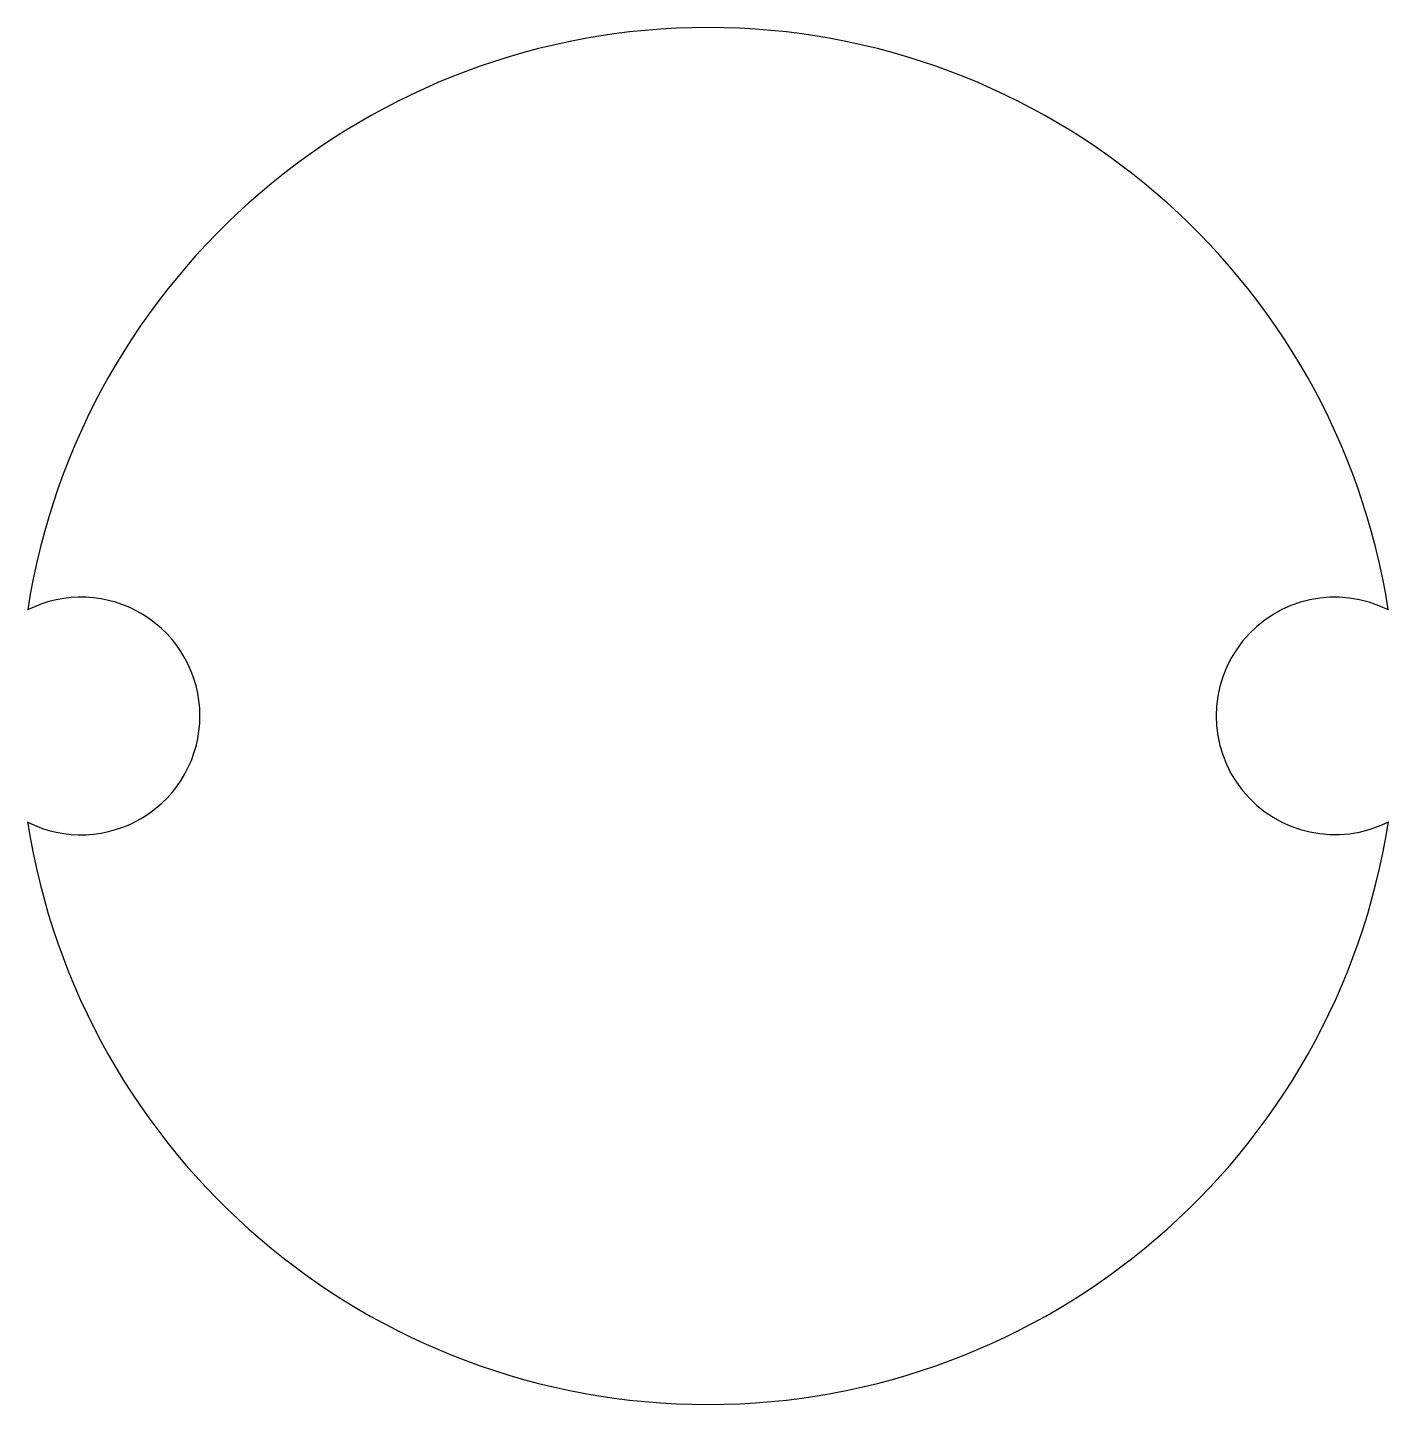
# Model space of a CAD drawing. Header units: inches. Extents: x 0 to 1.43, y -0.61 to 0.84.
import ezdxf

# ---------------------------------------------------------------- set-up
doc = ezdxf.new("R2010")
doc.units = ezdxf.units.IN
doc.header["$MEASUREMENT"] = 0

msp = doc.modelspace()

# ---------------------------------------------------------------- linework, layer by layer
at = {"color": 253}
for points in [[(1.4327, 0.2231)], [(1.4327, 0.2231)], [(0.1814, 0.1116)], [(0, 0)], [(0, 0)]]:
    msp.add_lwpolyline(points, dxfattribs=at)
for centre, radius, start, end in [((0.7163, 0.1116), 0.7249, 8.8521, 171.1464), ((0.0563, 0.1115), 0.1251, 0.0458, 116.7546), ((1.3763, 0.1116), 0.125, 63.1771, 296.8229), ((0.0563, 0.1115), 0.1251, -116.7959, 0.0458), ((0.7163, 0.1115), 0.725, 188.8457, 351.1557)]:
    msp.add_arc(centre, radius, start, end, dxfattribs=at)

doc.saveas('drawing.dxf')
